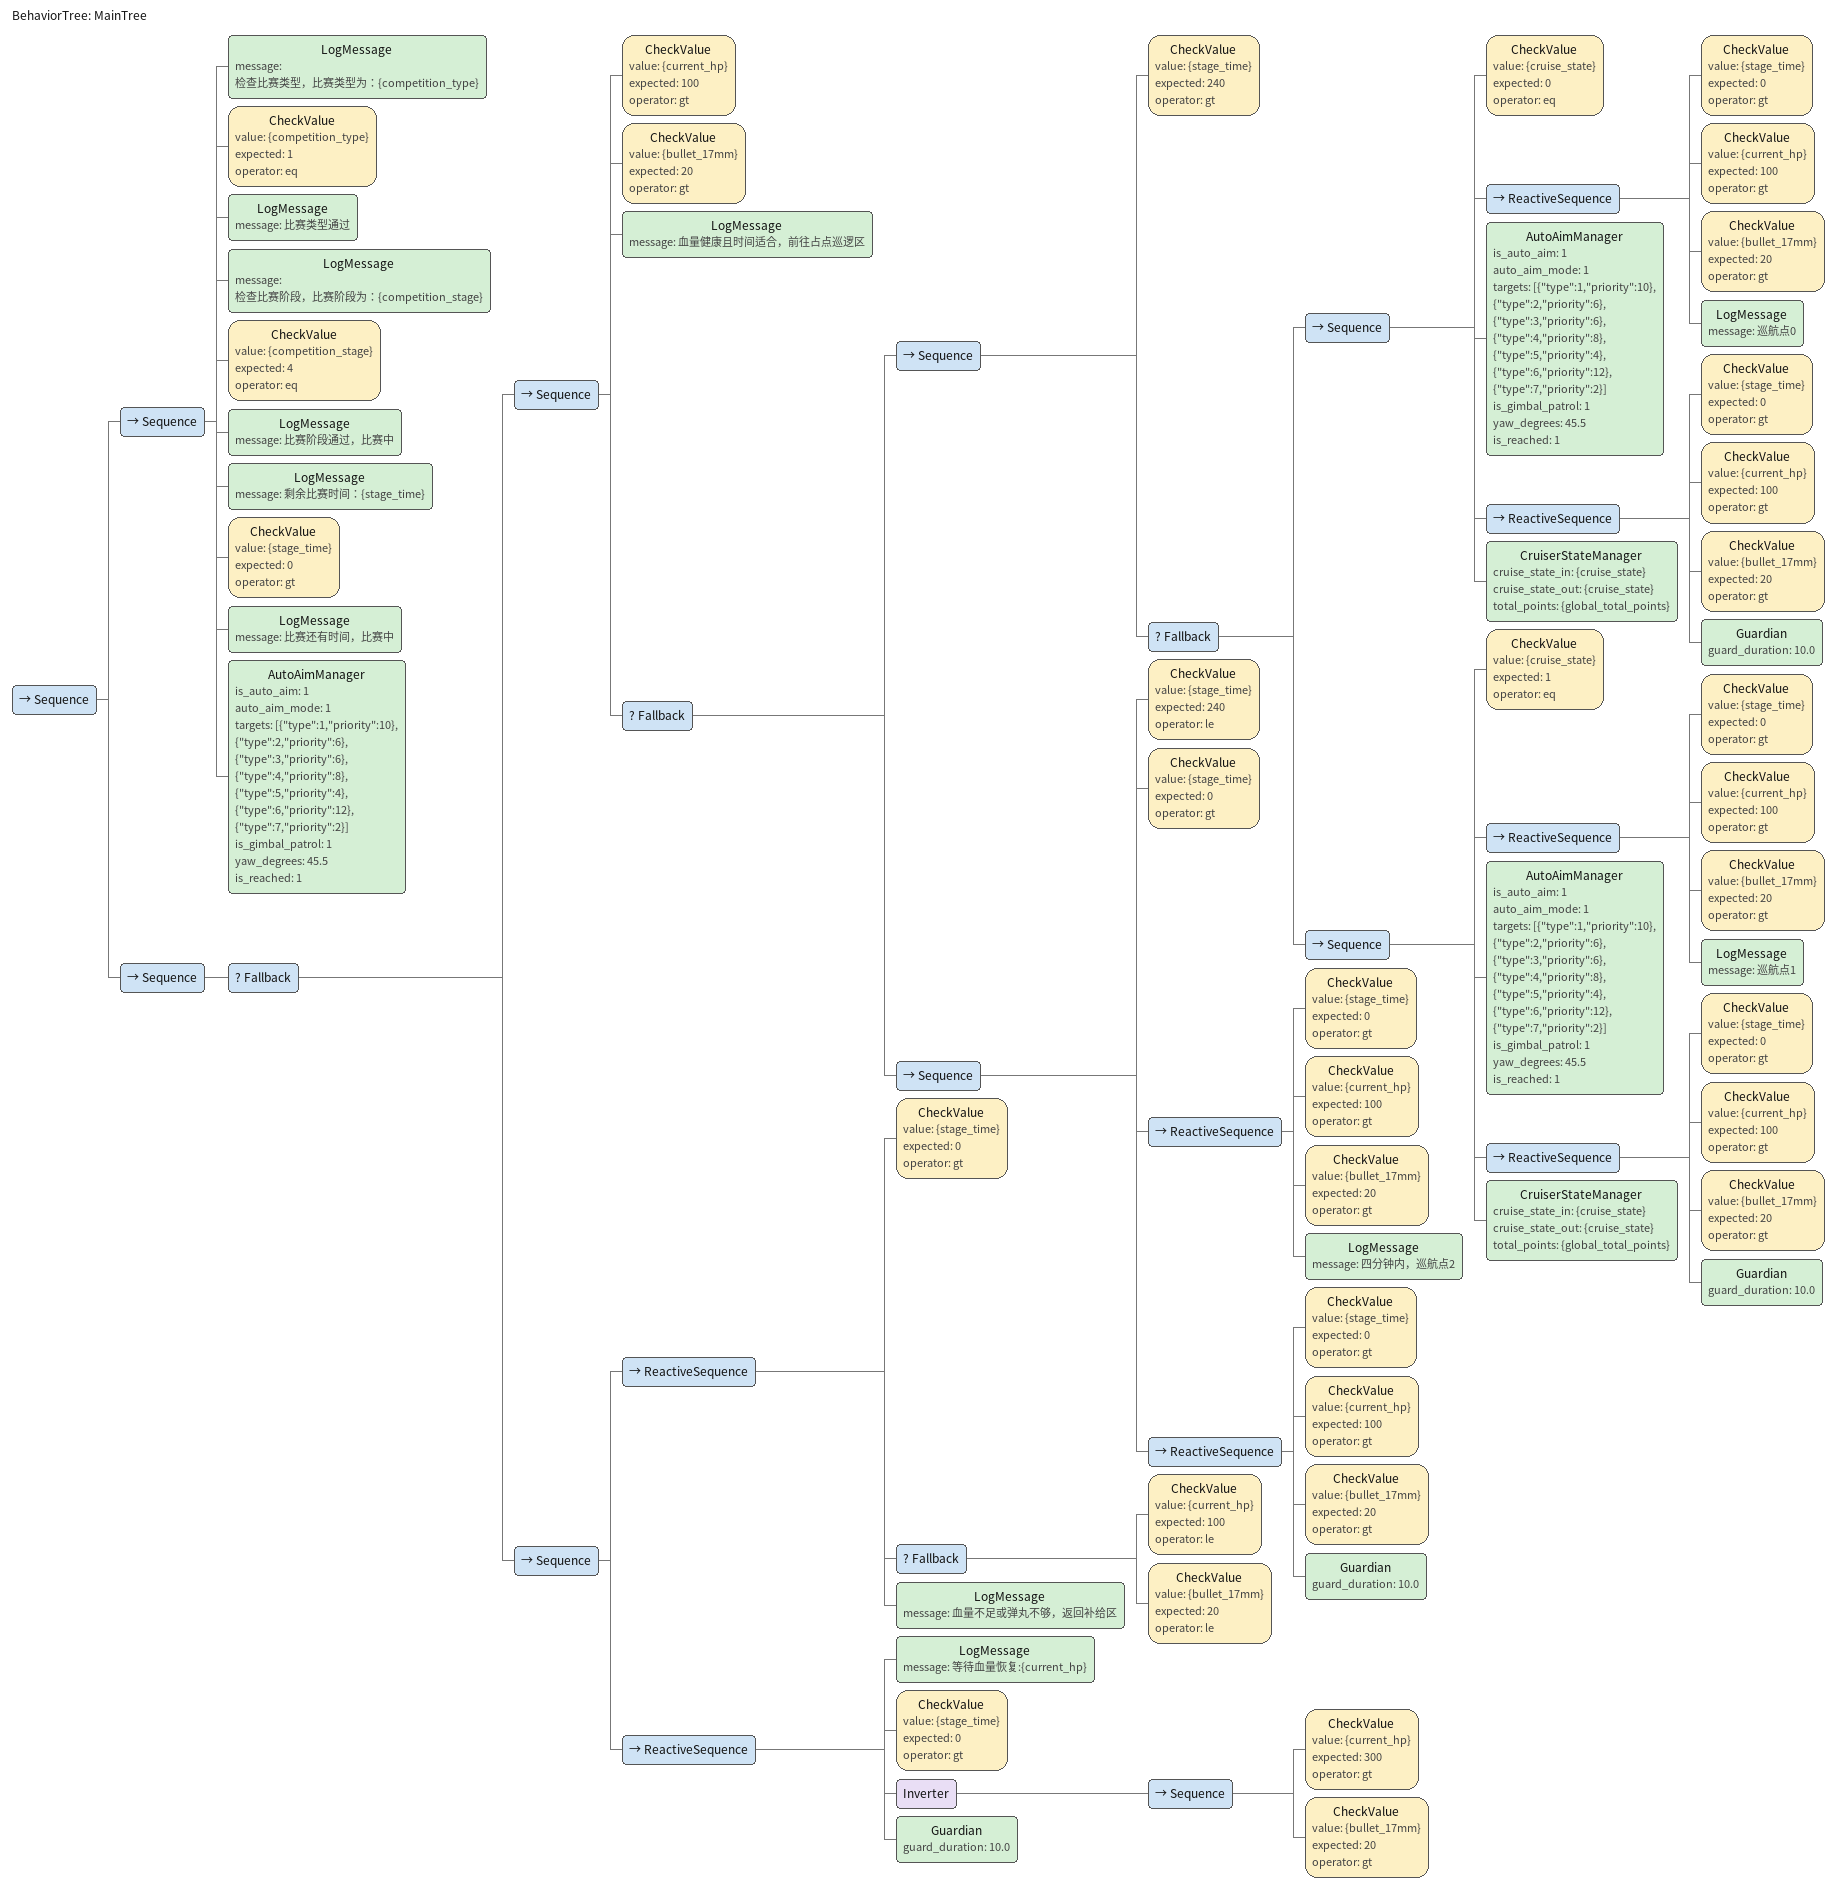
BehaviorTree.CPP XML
<?xml version="1.0" encoding="UTF-8"?>
<root BTCPP_format="4" main_tree_to_execute="MainTree">
  <!-- 主行为树 -->
  <!-- 两点巡逻+时间判断+回家补给 -->
  <!-- 巡逻点数：2 -->
  <!-- ======================================================= mac版 ====================================================== -->
  <!-- ================================================== 再确认一下优先级安排 ====================================================== -->
  <!-- ==================================================== 地图点位还没改 ================================================== -->
  <BehaviorTree ID="MainTree">
    <Sequence>
        <Sequence>
            <!-- 比赛类型检查 -->
            <LogMessage message="检查比赛类型，比赛类型为：{competition_type}"/>
            <CheckValue value="{competition_type}" expected="1" operator="eq"/>
            <LogMessage message="比赛类型通过"/>

            <!-- 比赛阶段检查 -->
            <LogMessage message="检查比赛阶段，比赛阶段为：{competition_stage}"/>
            <CheckValue value="{competition_stage}" expected="4" operator="eq"/>
            <LogMessage message="比赛阶段通过，比赛中"/>
            <!-- 剩余时间检查 -->
            <LogMessage message="剩余比赛时间：{stage_time}"/>
            <CheckValue value="{stage_time}" expected="0" operator="gt"/>
            <LogMessage message="比赛还有时间，比赛中"/>
            <AutoAimManager is_auto_aim = "1"
                            auto_aim_mode = "1"
                            targets='[{"type":1,"priority":10},
                                      {"type":2,"priority":6},
                                      {"type":3,"priority":6},
                                      {"type":4,"priority":8},
                                      {"type":5,"priority":4},
                                      {"type":6,"priority":12},
                                      {"type":7,"priority":2}]'
                            is_gimbal_patrol = "1"
                            yaw_degrees = "45.5"
                            is_reached = "1" />
        </Sequence>

        <Sequence>
          <Fallback> <!-- 血量分支判断-->
            <!-- 高血量分支 -->
            <Sequence>
                <CheckValue value="{current_hp}" expected="100" operator="gt"/>
                <CheckValue value="{bullet_17mm}" expected="20" operator="gt"/>
                <LogMessage message="血量健康且时间适合，前往占点巡逻区"/>
                <Fallback>
                    <!-- 血量高 且 时间在前三分钟 -->
                    <Sequence>
                        <CheckValue value="{stage_time}" expected="240" operator="gt"/>
                        <Fallback> <!-- 状态机的每一状态检查不通过返回false就进入下一状态 -->
                            <!-- 巡航点0:左中央高地 x="2.47" y="10.6" -->
                            <Sequence>
                                <CheckValue value="{cruise_state}" expected="0" operator="eq"/>
                                <ReactiveSequence>
                                    <CheckValue value="{stage_time}" expected="0" operator="gt"/>
                                    <CheckValue value="{current_hp}" expected="100" operator="gt"/>
                                    <CheckValue value="{bullet_17mm}" expected="20" operator="gt"/>
                                    <LogMessage message="巡航点0"/>
                                </ReactiveSequence>
                                <AutoAimManager is_auto_aim = "1"
                                                auto_aim_mode = "1"
                                                targets='[{"type":1,"priority":10},
                                                          {"type":2,"priority":6},
                                                          {"type":3,"priority":6},
                                                          {"type":4,"priority":8},
                                                          {"type":5,"priority":4},
                                                          {"type":6,"priority":12},
                                                          {"type":7,"priority":2}]'
                                                is_gimbal_patrol = "1"
                                                yaw_degrees = "45.5"
                                                is_reached = "1" />
                                <ReactiveSequence>
                                    <CheckValue value="{stage_time}" expected="0" operator="gt"/>
                                    <CheckValue value="{current_hp}" expected="100" operator="gt"/>
                                    <CheckValue value="{bullet_17mm}" expected="20" operator="gt"/>
                                    <Guardian guard_duration = "10.0"/>
                                </ReactiveSequence>
                                <CruiserStateManager cruise_state_in = "{cruise_state}"
                                                    cruise_state_out = "{cruise_state}"
                                                    total_points = "{global_total_points}" />
                            </Sequence>

                            <!-- 巡航点1:靠近前哨站 x="3.6" y="7.56" -->
                            <Sequence>
                                <CheckValue value="{cruise_state}" expected="1" operator="eq"/>
                                <ReactiveSequence>
                                    <CheckValue value="{stage_time}" expected="0" operator="gt"/>
                                    <CheckValue value="{current_hp}" expected="100" operator="gt"/>
                                    <CheckValue value="{bullet_17mm}" expected="20" operator="gt"/>
                                    <LogMessage message="巡航点1"/>
                                </ReactiveSequence>
                                <AutoAimManager is_auto_aim = "1"
                                                auto_aim_mode = "1"
                                                targets='[{"type":1,"priority":10},
                                                          {"type":2,"priority":6},
                                                          {"type":3,"priority":6},
                                                          {"type":4,"priority":8},
                                                          {"type":5,"priority":4},
                                                          {"type":6,"priority":12},
                                                          {"type":7,"priority":2}]'
                                                is_gimbal_patrol = "1"
                                                yaw_degrees = "45.5"
                                                is_reached = "1" />
                                <ReactiveSequence>
                                    <CheckValue value="{stage_time}" expected="0" operator="gt"/>
                                    <CheckValue value="{current_hp}" expected="100" operator="gt"/>
                                    <CheckValue value="{bullet_17mm}" expected="20" operator="gt"/>
                                    <Guardian guard_duration = "10.0"/>
                                </ReactiveSequence>
                                <CruiserStateManager cruise_state_in = "{cruise_state}"
                                                    cruise_state_out = "{cruise_state}"
                                                    total_points = "{global_total_points}" />
                            </Sequence>
                        </Fallback>
                    </Sequence>

                    <!-- 血量高 且 在四分钟内 -->
                    <Sequence>
                        <CheckValue value="{stage_time}" expected="240" operator="le"/>
                        <CheckValue value="{stage_time}" expected="0" operator="gt"/>
                        <ReactiveSequence>
                            <CheckValue value="{stage_time}" expected="0" operator="gt"/>
                            <CheckValue value="{current_hp}" expected="100" operator="gt"/>
                            <CheckValue value="{bullet_17mm}" expected="20" operator="gt"/>
                            <LogMessage message="四分钟内，巡航点2"/>
                        </ReactiveSequence>
                        <ReactiveSequence>
                            <CheckValue value="{stage_time}" expected="0" operator="gt"/>
                            <CheckValue value="{current_hp}" expected="100" operator="gt"/>
                            <CheckValue value="{bullet_17mm}" expected="20" operator="gt"/>
                            <Guardian guard_duration = "10.0"/>
                        </ReactiveSequence>
                    </Sequence>
                </Fallback>
            </Sequence>

            <!-- 低血量分支 -->
            <Sequence>
              <ReactiveSequence>
                <CheckValue value="{stage_time}" expected="0" operator="gt"/>
                <Fallback> <!-- 满足血量低或没有弹丸 -->
                  <CheckValue value="{current_hp}" expected="100" operator="le"/> <!-- le表示小于等于 -->
                  <CheckValue value="{bullet_17mm}" expected="20" operator="le"/>
                </Fallback>
                <LogMessage message="血量不足或弹丸不够，返回补给区"/>
              </ReactiveSequence>
              <ReactiveSequence>
                <LogMessage message="等待血量恢复:{current_hp}"/>
                <CheckValue value="{stage_time}" expected="0" operator="gt"/>
                <Inverter> <!-- 若不满足两条件，则返回success，继续在reactive sequence中循环，直到满足条件返回false 退出-->
                  <Sequence>
                    <CheckValue value="{current_hp}" expected="300" operator="gt"/> <!-- gt表示大于 -->
                    <CheckValue value="{bullet_17mm}" expected="20" operator="gt"/>
                  </Sequence>
                </Inverter>
                <Guardian guard_duration = "10.0"/>
              </ReactiveSequence>
            </Sequence>
          </Fallback>
        </Sequence>
    </Sequence>
  </BehaviorTree>

</root>
